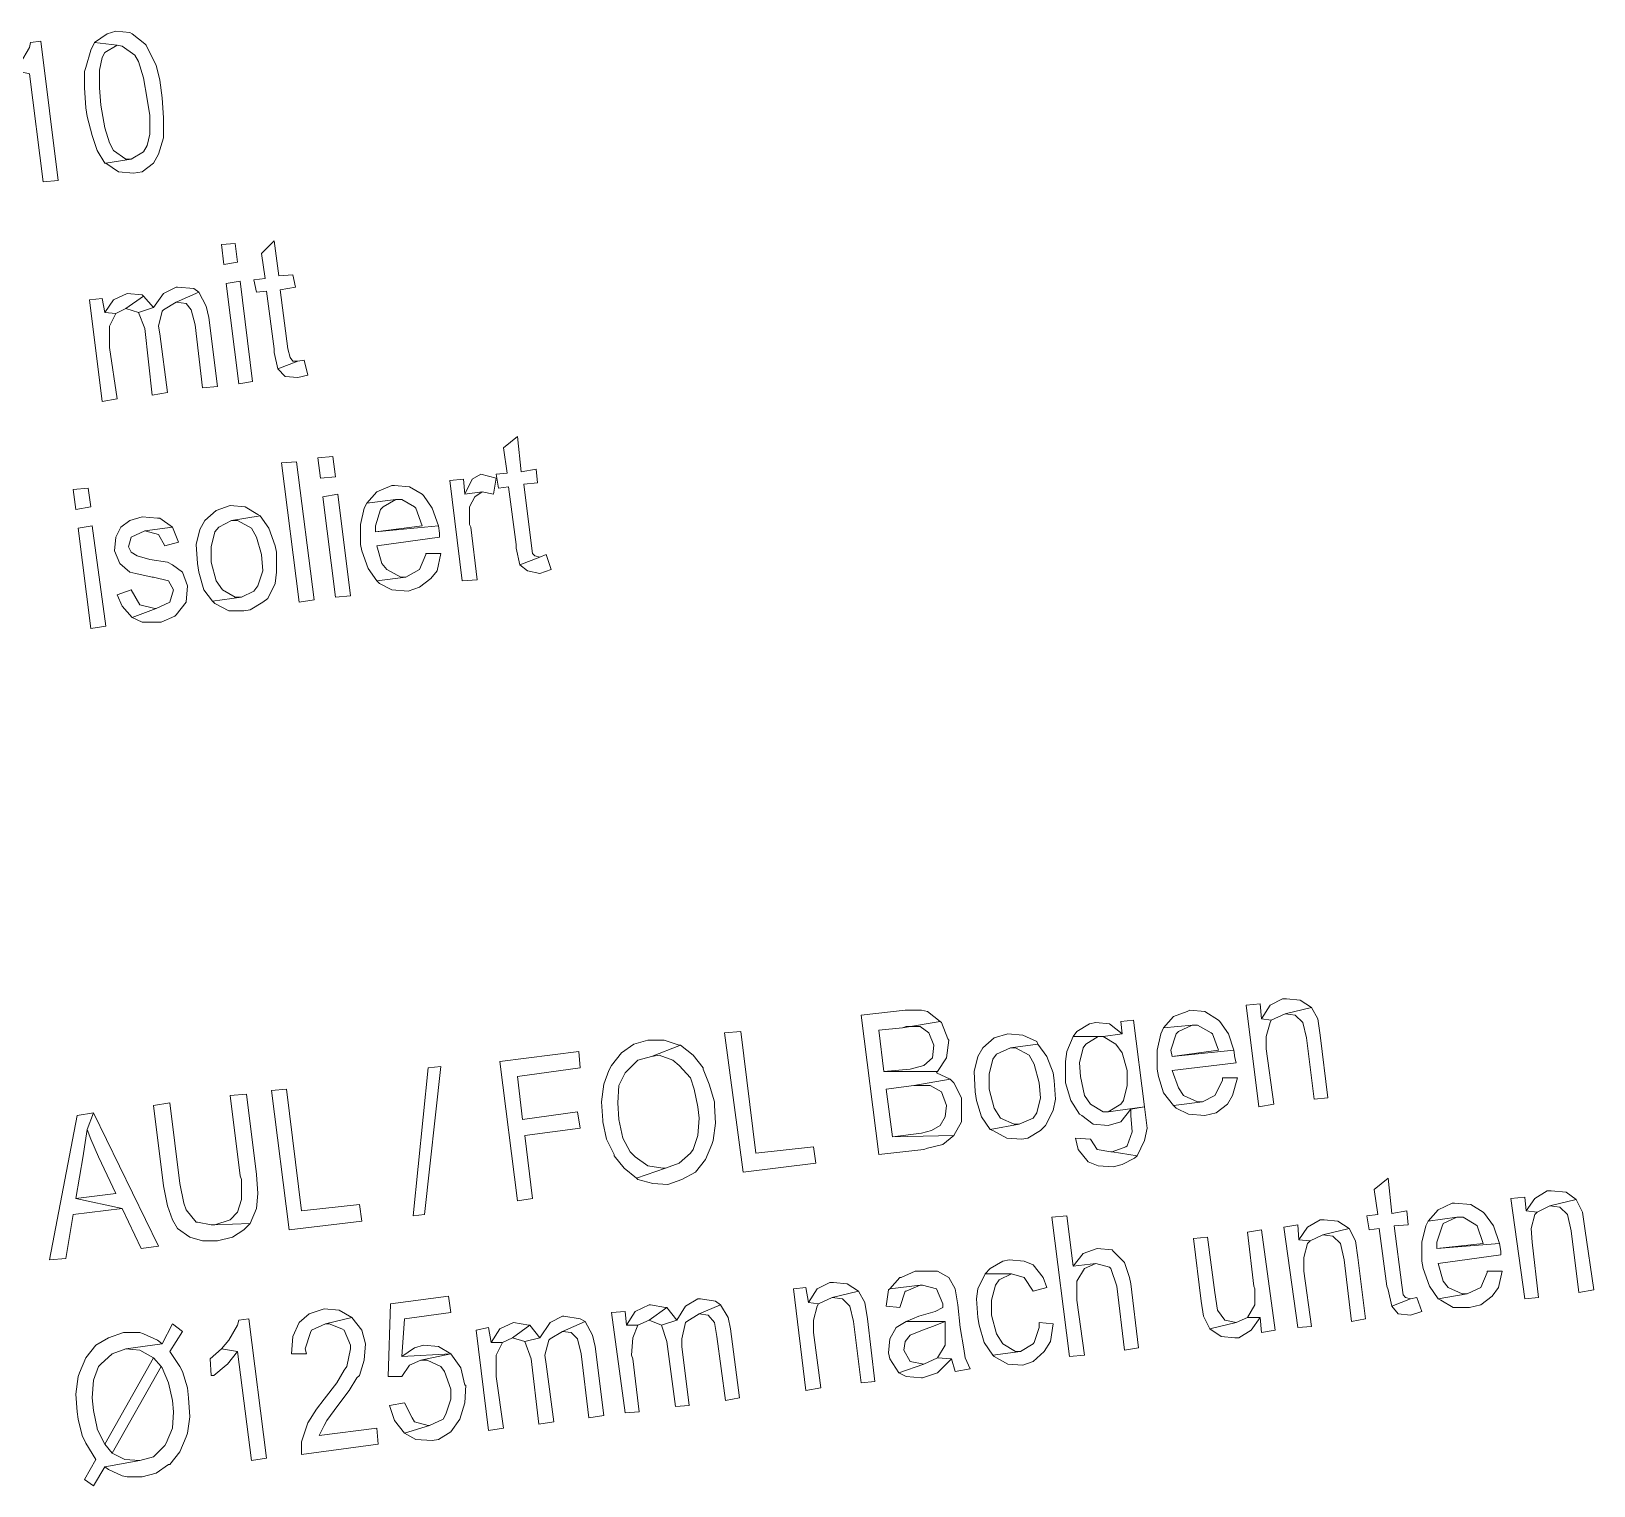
# Model space of a CAD drawing. Header units: metres. Extents: x 2713732.4 to 2713757.2, y 1226081.6 to 1226111.3.
# Drawn here: x 2713752.007 to 2713753.36, y 1226108.137 to 1226109.396 of the extents above; entities that cross this region are included whole.
import ezdxf

# ---------------------------------------------------------------- set-up
doc = ezdxf.new("R2010")
doc.units = ezdxf.units.M
doc.layers.add('einlagen_boden_erstes_og', color=7, linetype='Continuous', true_color=0x000000)

msp = doc.modelspace()

# ---------------------------------------------------------------- linework, layer by layer
at = {"layer": 'einlagen_boden_erstes_og', "color": 7, "lineweight": 0}
for points in [[(2713752.0805, 1226109.3963), (2713752.0729, 1226109.3941), (2713752.0621, 1226109.3865), (2713752.0816, 1226109.3843), (2713752.086, 1226109.3833), (2713752.0968, 1226109.3757), (2713752.1001, 1226109.3702), (2713752.1044, 1226109.3561), (2713752.1077, 1226109.3376), (2713752.1099, 1226109.3235), (2713752.1099, 1226109.3072), (2713752.1077, 1226109.2975), (2713752.1044, 1226109.292), (2713752.0936, 1226109.2855), (2713752.0718, 1226109.2822), (2713752.0827, 1226109.2746), (2713752.0957, 1226109.2736), (2713752.1033, 1226109.2746), (2713752.1131, 1226109.2822), (2713752.1175, 1226109.2898), (2713752.1218, 1226109.304), (2713752.1218, 1226109.3072), (2713752.1218, 1226109.3213), (2713752.1207, 1226109.3387), (2713752.1185, 1226109.3539), (2713752.1153, 1226109.367), (2713752.1131, 1226109.3713), (2713752.1066, 1226109.3843), (2713752.1055, 1226109.3854), (2713752.0946, 1226109.3941), (2713752.0925, 1226109.3952)], [(2713752.0154, 1226109.3876), (2713752.0067, 1226109.3865), (2713752.0056, 1226109.3822), (2713751.998, 1226109.3691), (2713751.9925, 1226109.3626), (2713752.0056, 1226109.3594), (2713752.0175, 1226109.2659), (2713752.0306, 1226109.267)], [(2713752.0621, 1226109.3865), (2713752.0588, 1226109.38), (2713752.0545, 1226109.3648), (2713752.0534, 1226109.3615), (2713752.0534, 1226109.3474), (2713752.0545, 1226109.33), (2713752.0555, 1226109.3224), (2713752.0599, 1226109.3061), (2713752.0642, 1226109.2931), (2713752.0708, 1226109.2822), (2713752.0718, 1226109.2822), (2713752.0936, 1226109.2855), (2713752.0892, 1226109.2855), (2713752.0784, 1226109.2931), (2713752.0751, 1226109.2996), (2713752.0708, 1226109.3127), (2713752.0675, 1226109.3322), (2713752.0664, 1226109.3474), (2713752.0664, 1226109.3626), (2713752.0686, 1226109.3735), (2713752.0708, 1226109.3778), (2713752.0816, 1226109.3843)], [(2713752.2174, 1226109.2149), (2713752.2065, 1226109.204), (2713752.2098, 1226109.1823), (2713752.2, 1226109.1812), (2713752.2022, 1226109.1704), (2713752.2109, 1226109.1714), (2713752.2174, 1226109.1215), (2713752.2174, 1226109.1182), (2713752.2207, 1226109.1041), (2713752.238, 1226109.1106), (2713752.2337, 1226109.1106), (2713752.2315, 1226109.1139), (2713752.2293, 1226109.1215), (2713752.2228, 1226109.1725), (2713752.2359, 1226109.1747), (2713752.2337, 1226109.1856), (2713752.2217, 1226109.1845)], [(2713752.1837, 1226109.2127), (2713752.1718, 1226109.2116), (2713752.1739, 1226109.1943), (2713752.1859, 1226109.1964)], [(2713752.1338, 1226109.1747), (2713752.1327, 1226109.1747), (2713752.1218, 1226109.1693), (2713752.1131, 1226109.1573), (2713752.1001, 1226109.153), (2713752.1001, 1226109.153), (2713752.1055, 1226109.1389), (2713752.112, 1226109.0813), (2713752.1251, 1226109.0835), (2713752.1185, 1226109.1345), (2713752.1175, 1226109.141), (2713752.1207, 1226109.1541), (2713752.1218, 1226109.1552), (2713752.1327, 1226109.1617), (2713752.1522, 1226109.1704), (2713752.1479, 1226109.1736)], [(2713752.1881, 1226109.1801), (2713752.1761, 1226109.178), (2713752.187, 1226109.0911), (2713752.1989, 1226109.0932)], [(2713752.0686, 1226109.1649), (2713752.0577, 1226109.1638), (2713752.0686, 1226109.0759), (2713752.0816, 1226109.078), (2713752.0751, 1226109.1226), (2713752.0751, 1226109.1269), (2713752.0751, 1226109.141), (2713752.0805, 1226109.1519), (2713752.0708, 1226109.153)], [(2713752.0903, 1226109.1693), (2713752.0903, 1226109.1693), (2713752.0784, 1226109.1638), (2713752.0708, 1226109.153), (2713752.0805, 1226109.1519), (2713752.0892, 1226109.1562), (2713752.1044, 1226109.1671), (2713752.1033, 1226109.1682)], [(2713752.1044, 1226109.1671), (2713752.0892, 1226109.1562), (2713752.1001, 1226109.153), (2713752.1131, 1226109.1573)], [(2713752.1522, 1226109.1704), (2713752.1327, 1226109.1617), (2713752.1414, 1226109.1606), (2713752.1457, 1226109.1552), (2713752.149, 1226109.1421), (2713752.1555, 1226109.0878), (2713752.1685, 1226109.0889), (2713752.1609, 1226109.1486), (2713752.1587, 1226109.1584)], [(2713752.2435, 1226109.1117), (2713752.238, 1226109.1106), (2713752.2207, 1226109.1041), (2713752.2272, 1226109.0976), (2713752.238, 1226109.0965), (2713752.2467, 1226109.0987)], [(2713752.4281, 1226109.0454), (2713752.4162, 1226109.0357), (2713752.4194, 1226109.0139), (2713752.4097, 1226109.0129), (2713752.4118, 1226109.0009), (2713752.4205, 1226109.002), (2713752.427, 1226108.952), (2713752.427, 1226108.9488), (2713752.4303, 1226108.9346), (2713752.4477, 1226108.9412), (2713752.4433, 1226108.9423), (2713752.4412, 1226108.9444), (2713752.4401, 1226108.9531), (2713752.4336, 1226109.0042), (2713752.4455, 1226109.0053), (2713752.4444, 1226109.0172), (2713752.4314, 1226109.015)], [(2713752.2391, 1226108.9021), (2713752.2239, 1226109.0226), (2713752.2369, 1226109.0237), (2713752.2522, 1226108.9042), (2713752.2391, 1226108.9021)], [(2713752.2684, 1226109.0281), (2713752.2554, 1226109.027), (2713752.2576, 1226109.0096), (2713752.2706, 1226109.0107)], [(2713752.3966, 1226109.0129), (2713752.389, 1226109.0085), (2713752.389, 1226109.0085), (2713752.3825, 1226108.9955), (2713752.3977, 1226108.9976), (2713752.4075, 1226108.9955), (2713752.4097, 1226109.0096), (2713752.4097, 1226109.0096)], [(2713752.0566, 1226109.0009), (2713752.0436, 1226108.9998), (2713752.0458, 1226108.9824), (2713752.0588, 1226108.9846)], [(2713752.3217, 1226109.0031), (2713752.3195, 1226109.0031), (2713752.3065, 1226108.9976), (2713752.2978, 1226108.9879), (2713752.3228, 1226108.9911), (2713752.3282, 1226108.9911), (2713752.3391, 1226108.9846), (2713752.3401, 1226108.9835), (2713752.3456, 1226108.9683), (2713752.3054, 1226108.9629), (2713752.3597, 1226108.9683), (2713752.3543, 1226108.9835), (2713752.3467, 1226108.9944), (2713752.3456, 1226108.9955), (2713752.3347, 1226109.002)], [(2713752.3814, 1226109.0085), (2713752.3695, 1226109.0074), (2713752.3803, 1226108.9205), (2713752.3934, 1226108.9216), (2713752.3879, 1226108.9672), (2713752.3868, 1226108.9694), (2713752.3868, 1226108.9846), (2713752.3912, 1226108.9933), (2713752.3977, 1226108.9976), (2713752.3825, 1226108.9955)], [(2713752.1794, 1226108.9857), (2713752.1674, 1226108.9814), (2713752.1576, 1226108.9727), (2713752.1533, 1226108.9651), (2713752.15, 1226108.952), (2713752.1511, 1226108.9357), (2713752.1522, 1226108.9281), (2713752.1566, 1226108.9129), (2713752.1642, 1226108.9031), (2713752.1892, 1226108.9064), (2713752.1837, 1226108.9064), (2713752.1729, 1226108.9129), (2713752.1674, 1226108.9205), (2713752.1631, 1226108.9368), (2713752.1631, 1226108.9499), (2713752.1663, 1226108.9629), (2713752.1696, 1226108.9672), (2713752.1805, 1226108.9727), (2713752.2054, 1226108.977), (2713752.2033, 1226108.9781), (2713752.1924, 1226108.9846)], [(2713752.2728, 1226108.9955), (2713752.2598, 1226108.9933), (2713752.2706, 1226108.9064), (2713752.2837, 1226108.9075)], [(2713752.2978, 1226108.9879), (2713752.2956, 1226108.9835), (2713752.2923, 1226108.9694), (2713752.2923, 1226108.952), (2713752.2934, 1226108.9466), (2713752.2989, 1226108.9314), (2713752.3065, 1226108.9205), (2713752.3314, 1226108.9238), (2713752.3271, 1226108.9238), (2713752.3152, 1226108.9303), (2713752.3108, 1226108.9357), (2713752.3065, 1226108.9509), (2713752.3608, 1226108.9585), (2713752.3608, 1226108.9618), (2713752.3597, 1226108.9683), (2713752.3054, 1226108.9629), (2713752.3054, 1226108.9683), (2713752.3097, 1226108.9824), (2713752.3119, 1226108.9846), (2713752.3228, 1226108.9911)], [(2713752.1033, 1226108.9759), (2713752.0925, 1226108.9727), (2713752.0849, 1226108.9672), (2713752.0805, 1226108.9585), (2713752.0794, 1226108.9466), (2713752.0838, 1226108.9357), (2713752.0925, 1226108.9281), (2713752.0979, 1226108.927), (2713752.112, 1226108.9238), (2713752.1131, 1226108.9238), (2713752.1261, 1226108.9205), (2713752.1305, 1226108.9129), (2713752.1272, 1226108.9021), (2713752.1272, 1226108.9021), (2713752.1153, 1226108.8966), (2713752.0946, 1226108.889), (2713752.1033, 1226108.8847), (2713752.1164, 1226108.8847), (2713752.1196, 1226108.8847), (2713752.1316, 1226108.8901), (2713752.1327, 1226108.8912), (2713752.1414, 1226108.9021), (2713752.1424, 1226108.9162), (2713752.1381, 1226108.9281), (2713752.1294, 1226108.9346), (2713752.1251, 1226108.9368), (2713752.1099, 1226108.939), (2713752.099, 1226108.9423), (2713752.0936, 1226108.9455), (2713752.0914, 1226108.9499), (2713752.0936, 1226108.9585), (2713752.0936, 1226108.9585), (2713752.1055, 1226108.964), (2713752.1294, 1226108.9672), (2713752.1185, 1226108.9748), (2713752.1164, 1226108.9748)], [(2713752.2054, 1226108.977), (2713752.1805, 1226108.9727), (2713752.1859, 1226108.9727), (2713752.1978, 1226108.9661), (2713752.2022, 1226108.9585), (2713752.2065, 1226108.9433), (2713752.2076, 1226108.9292), (2713752.2033, 1226108.9162), (2713752.2, 1226108.9118), (2713752.1892, 1226108.9064), (2713752.1642, 1226108.9031), (2713752.1663, 1226108.901), (2713752.1783, 1226108.8945), (2713752.1913, 1226108.8945), (2713752.1968, 1226108.8955), (2713752.2076, 1226108.9021), (2713752.212, 1226108.9053), (2713752.2185, 1226108.9184), (2713752.2196, 1226108.9281), (2713752.2196, 1226108.9455), (2713752.2185, 1226108.9509), (2713752.213, 1226108.9661)], [(2713752.0599, 1226108.9683), (2713752.0479, 1226108.9661), (2713752.0588, 1226108.8793), (2713752.0718, 1226108.8814)], [(2713752.1294, 1226108.9672), (2713752.1055, 1226108.964), (2713752.1175, 1226108.9607), (2713752.1229, 1226108.9509), (2713752.1348, 1226108.9542)], [(2713752.3488, 1226108.9444), (2713752.3488, 1226108.9433), (2713752.3434, 1226108.9303), (2713752.3314, 1226108.9238), (2713752.3065, 1226108.9205), (2713752.3086, 1226108.9184), (2713752.3195, 1226108.9129), (2713752.3336, 1226108.9118), (2713752.3434, 1226108.9151), (2713752.3532, 1226108.9227), (2713752.3586, 1226108.9292), (2713752.3619, 1226108.9444)], [(2713752.4531, 1226108.9433), (2713752.4477, 1226108.9412), (2713752.4303, 1226108.9346), (2713752.4368, 1226108.9292), (2713752.4477, 1226108.927), (2713752.4574, 1226108.9303)], [(2713752.0936, 1226108.9129), (2713752.0816, 1226108.9086), (2713752.086, 1226108.8988), (2713752.0946, 1226108.889), (2713752.1153, 1226108.8966), (2713752.1142, 1226108.8966), (2713752.1012, 1226108.8999), (2713752.1012, 1226108.8999)], [(2713753.0712, 1226108.5545), (2713753.0592, 1226108.5534), (2713753.0701, 1226108.4654), (2713753.0831, 1226108.4676), (2713753.0766, 1226108.5154), (2713753.0766, 1226108.5262), (2713753.0799, 1226108.5382), (2713753.0809, 1226108.5403), (2713753.0723, 1226108.5414)], [(2713753.094, 1226108.5588), (2713753.0907, 1226108.5588), (2713753.0799, 1226108.5534), (2713753.0723, 1226108.5414), (2713753.0809, 1226108.5403), (2713753.0929, 1226108.5458), (2713753.1157, 1226108.5512), (2713753.1059, 1226108.5577)], [(2713753.1157, 1226108.5512), (2713753.0929, 1226108.5458), (2713753.1016, 1226108.5447), (2713753.1081, 1226108.5382), (2713753.1114, 1226108.5251), (2713753.1179, 1226108.4719), (2713753.1298, 1226108.473), (2713753.1233, 1226108.5273), (2713753.1211, 1226108.5414)], [(2713752.7638, 1226108.549), (2713752.7257, 1226108.5447), (2713752.741, 1226108.4241), (2713752.7801, 1226108.4285), (2713752.7833, 1226108.4295), (2713752.7964, 1226108.4328), (2713752.8061, 1226108.4404), (2713752.7529, 1226108.4393), (2713752.7475, 1226108.4806), (2713752.7714, 1226108.4839), (2713752.8029, 1226108.4893), (2713752.7909, 1226108.4947), (2713752.792, 1226108.4958), (2713752.7453, 1226108.4958), (2713752.741, 1226108.5317), (2713752.7616, 1226108.5338), (2713752.7942, 1226108.5393), (2713752.7833, 1226108.5479), (2713752.7779, 1226108.549)], [(2713752.7942, 1226108.5393), (2713752.7616, 1226108.5338), (2713752.7649, 1226108.5349), (2713752.7768, 1226108.5349), (2713752.7844, 1226108.5295), (2713752.7888, 1226108.5186), (2713752.7877, 1226108.5078), (2713752.7801, 1226108.5012), (2713752.7681, 1226108.498), (2713752.7453, 1226108.4958), (2713752.792, 1226108.4958), (2713752.7996, 1226108.5078), (2713752.7996, 1226108.5078), (2713752.8018, 1226108.523), (2713752.8007, 1226108.5241), (2713752.7953, 1226108.5382)], [(2713752.9289, 1226108.5382), (2713752.9234, 1226108.5371), (2713752.9126, 1226108.5306), (2713752.9093, 1226108.5262), (2713752.931, 1226108.5262), (2713752.9354, 1226108.5262), (2713752.9517, 1226108.5284), (2713752.9408, 1226108.5371)], [(2713752.9615, 1226108.5403), (2713752.9506, 1226108.5393), (2713752.9517, 1226108.5284), (2713752.9354, 1226108.5262), (2713752.9463, 1226108.5197), (2713752.9517, 1226108.5121), (2713752.956, 1226108.4969), (2713752.956, 1226108.4839), (2713752.9528, 1226108.4708), (2713752.9506, 1226108.4676), (2713752.9397, 1226108.4611), (2713752.9712, 1226108.4654)], [(2713753.0103, 1226108.549), (2713753.0082, 1226108.5479), (2713752.9962, 1226108.5436), (2713752.9875, 1226108.5338), (2713753.0125, 1226108.536), (2713753.0169, 1226108.536), (2713753.0288, 1226108.5295), (2713753.0299, 1226108.5284), (2713753.0353, 1226108.5143), (2713752.9951, 1226108.5088), (2713753.0484, 1226108.5143), (2713753.044, 1226108.5284), (2713753.0364, 1226108.5393), (2713753.0353, 1226108.5403), (2713753.0234, 1226108.5479)], [(2713752.5422, 1226108.523), (2713752.5411, 1226108.523), (2713752.5291, 1226108.5197), (2713752.5183, 1226108.5121), (2713752.5096, 1226108.5012), (2713752.5074, 1226108.4969), (2713752.5031, 1226108.4849), (2713752.5009, 1226108.4697), (2713752.502, 1226108.4534), (2713752.502, 1226108.4524), (2713752.5052, 1226108.4372), (2713752.5118, 1226108.4241), (2713752.5118, 1226108.423), (2713752.5205, 1226108.4122), (2713752.5313, 1226108.4035), (2713752.5563, 1226108.4122), (2713752.5541, 1226108.4122), (2713752.5411, 1226108.4143), (2713752.5302, 1226108.4219), (2713752.5259, 1226108.4263), (2713752.5194, 1226108.4382), (2713752.5161, 1226108.4545), (2713752.515, 1226108.4687), (2713752.5161, 1226108.4839), (2713752.5215, 1226108.4947), (2713752.5226, 1226108.4958), (2713752.5324, 1226108.5056), (2713752.5443, 1226108.5088), (2713752.5693, 1226108.5186), (2713752.5682, 1226108.5186), (2713752.5552, 1226108.523)], [(2713752.6215, 1226108.5306), (2713752.6074, 1226108.5295), (2713752.6236, 1226108.4089), (2713752.6866, 1226108.4165), (2713752.6845, 1226108.4306), (2713752.6345, 1226108.4252)], [(2713752.8528, 1226108.5284), (2713752.8409, 1226108.5251), (2713752.8311, 1226108.5164), (2713752.8268, 1226108.5088), (2713752.8235, 1226108.4958), (2713752.8246, 1226108.4784), (2713752.8257, 1226108.4708), (2713752.83, 1226108.4567), (2713752.8376, 1226108.4458), (2713752.8626, 1226108.4502), (2713752.8583, 1226108.4502), (2713752.8463, 1226108.4556), (2713752.8409, 1226108.4643), (2713752.8365, 1226108.4806), (2713752.8365, 1226108.4936), (2713752.8398, 1226108.5067), (2713752.8431, 1226108.511), (2713752.855, 1226108.5164), (2713752.8789, 1226108.5197), (2713752.8778, 1226108.5219), (2713752.8659, 1226108.5273)], [(2713752.9093, 1226108.5262), (2713752.9039, 1226108.5132), (2713752.9028, 1226108.5045), (2713752.9028, 1226108.4893), (2713752.9028, 1226108.486), (2713752.9072, 1226108.4708), (2713752.9148, 1226108.4589), (2713752.9169, 1226108.4578), (2713752.9267, 1226108.4502), (2713752.9397, 1226108.4491), (2713752.9506, 1226108.4524), (2713752.9593, 1226108.4632), (2713752.9712, 1226108.4654), (2713752.9397, 1226108.4611), (2713752.9354, 1226108.4611), (2713752.9245, 1226108.4676), (2713752.9191, 1226108.4752), (2713752.9158, 1226108.4915), (2713752.9148, 1226108.5034), (2713752.918, 1226108.5164), (2713752.9202, 1226108.5197), (2713752.931, 1226108.5262)], [(2713752.9875, 1226108.5338), (2713752.9854, 1226108.5284), (2713752.9821, 1226108.5143), (2713752.9821, 1226108.498), (2713752.9832, 1226108.4915), (2713752.9875, 1226108.4773), (2713752.9962, 1226108.4665), (2713753.0212, 1226108.4697), (2713753.0169, 1226108.4697), (2713753.0049, 1226108.4752), (2713753.0006, 1226108.4817), (2713752.9951, 1226108.4969), (2713753.0505, 1226108.5034), (2713753.0494, 1226108.5078), (2713753.0484, 1226108.5143), (2713752.9951, 1226108.5088), (2713752.994, 1226108.5143), (2713752.9984, 1226108.5284), (2713753.0006, 1226108.5306), (2713753.0125, 1226108.536)], [(2713752.4813, 1226108.5132), (2713752.4129, 1226108.5045), (2713752.4281, 1226108.3839), (2713752.4412, 1226108.3861), (2713752.4346, 1226108.4404), (2713752.4824, 1226108.4469), (2713752.4803, 1226108.4611), (2713752.4325, 1226108.4545), (2713752.4281, 1226108.4915), (2713752.4824, 1226108.4991)], [(2713752.5693, 1226108.5186), (2713752.5443, 1226108.5088), (2713752.5509, 1226108.5099), (2713752.5628, 1226108.5056), (2713752.5682, 1226108.5012), (2713752.578, 1226108.4904), (2713752.5813, 1226108.4806), (2713752.5845, 1226108.4654), (2713752.5856, 1226108.4556), (2713752.5845, 1226108.4404), (2713752.5802, 1226108.4285), (2713752.578, 1226108.4252), (2713752.5682, 1226108.4165), (2713752.5563, 1226108.4122), (2713752.5313, 1226108.4035), (2713752.5324, 1226108.4024), (2713752.5454, 1226108.3991), (2713752.5585, 1226108.398), (2713752.5585, 1226108.398), (2713752.5704, 1226108.4024), (2713752.5824, 1226108.4089), (2713752.5824, 1226108.4089), (2713752.5911, 1226108.4198), (2713752.5965, 1226108.4328), (2713752.5976, 1226108.4361), (2713752.5997, 1226108.4513), (2713752.5987, 1226108.4665), (2713752.5987, 1226108.4697), (2713752.5943, 1226108.4849), (2713752.5889, 1226108.498), (2713752.5889, 1226108.4991), (2713752.5802, 1226108.5099)], [(2713752.8789, 1226108.5197), (2713752.855, 1226108.5164), (2713752.8594, 1226108.5164), (2713752.8713, 1226108.5099), (2713752.8757, 1226108.5023), (2713752.88, 1226108.486), (2713752.8811, 1226108.473), (2713752.8778, 1226108.46), (2713752.8746, 1226108.4556), (2713752.8626, 1226108.4502), (2713752.8376, 1226108.4458), (2713752.8398, 1226108.4448), (2713752.8518, 1226108.4382), (2713752.8648, 1226108.4372), (2713752.8702, 1226108.4382), (2713752.8811, 1226108.4448), (2713752.8854, 1226108.4491), (2713752.8919, 1226108.4621), (2713752.8941, 1226108.4719), (2713752.893, 1226108.4882), (2713752.8919, 1226108.4947), (2713752.8865, 1226108.5088)], [(2713752.338, 1226108.3709), (2713752.351, 1226108.4991), (2713752.3619, 1226108.5002), (2713752.3477, 1226108.372), (2713752.338, 1226108.3709)], [(2713752.8029, 1226108.4893), (2713752.7714, 1226108.4839), (2713752.7735, 1226108.4839), (2713752.7855, 1226108.4839), (2713752.7953, 1226108.4784), (2713752.7996, 1226108.4665), (2713752.7985, 1226108.4567), (2713752.7942, 1226108.4491), (2713752.7866, 1226108.4448), (2713752.7779, 1226108.4426), (2713752.7529, 1226108.4393), (2713752.8061, 1226108.4404), (2713752.8126, 1226108.4524), (2713752.8126, 1226108.4534), (2713752.8126, 1226108.4687), (2713752.8126, 1226108.473), (2713752.8061, 1226108.486)], [(2713753.0386, 1226108.4904), (2713753.0386, 1226108.4882), (2713753.0321, 1226108.4752), (2713753.0212, 1226108.4697), (2713752.9962, 1226108.4665), (2713752.9984, 1226108.4643), (2713753.0093, 1226108.4589), (2713753.0234, 1226108.4578), (2713753.0332, 1226108.46), (2713753.0429, 1226108.4676), (2713753.0473, 1226108.4752), (2713753.0516, 1226108.4904)], [(2713752.1935, 1226108.4763), (2713752.1794, 1226108.4752), (2713752.1881, 1226108.4057), (2713752.1892, 1226108.4024), (2713752.1892, 1226108.385), (2713752.1859, 1226108.3742), (2713752.1794, 1226108.3676), (2713752.1663, 1226108.3633), (2713752.1968, 1226108.3644), (2713752.2022, 1226108.3774), (2713752.2033, 1226108.3904), (2713752.2022, 1226108.4067)], [(2713752.2283, 1226108.4806), (2713752.2152, 1226108.4795), (2713752.2304, 1226108.3589), (2713752.2934, 1226108.3665), (2713752.2913, 1226108.3807), (2713752.2413, 1226108.3752)], [(2713752.061, 1226108.46), (2713752.0469, 1226108.4578), (2713752.023, 1226108.3329), (2713752.0371, 1226108.334), (2713752.0436, 1226108.372), (2713752.086, 1226108.3774), (2713752.0458, 1226108.3861), (2713752.0523, 1226108.423), (2713752.0534, 1226108.4306), (2713752.0555, 1226108.4458)], [(2713752.061, 1226108.46), (2713752.0555, 1226108.4458), (2713752.0588, 1226108.4372), (2713752.0653, 1226108.4219), (2713752.0805, 1226108.3904), (2713752.0458, 1226108.3861), (2713752.086, 1226108.3774), (2713752.1023, 1226108.3427), (2713752.1175, 1226108.3448)], [(2713752.1272, 1226108.4687), (2713752.1131, 1226108.4665), (2713752.1218, 1226108.397), (2713752.1218, 1226108.397), (2713752.1251, 1226108.3796), (2713752.1294, 1226108.3676), (2713752.1338, 1226108.36), (2713752.1446, 1226108.3524), (2713752.1555, 1226108.3492), (2713752.1685, 1226108.3492), (2713752.1815, 1226108.3524), (2713752.1913, 1226108.3589), (2713752.1968, 1226108.3644), (2713752.1663, 1226108.3633), (2713752.1631, 1226108.3633), (2713752.1511, 1226108.3655), (2713752.15, 1226108.3655), (2713752.1414, 1226108.3763), (2713752.1392, 1226108.3818), (2713752.1359, 1226108.3991)], [(2713752.9712, 1226108.4654), (2713752.9593, 1226108.4632), (2713752.9593, 1226108.4578), (2713752.9604, 1226108.4437), (2713752.956, 1226108.4317), (2713752.9549, 1226108.4306), (2713752.943, 1226108.4263), (2713752.9647, 1226108.423), (2713752.9712, 1226108.4361), (2713752.9734, 1226108.4469)], [(2713752.9115, 1226108.4382), (2713752.9137, 1226108.4285), (2713752.9224, 1226108.4176), (2713752.931, 1226108.4143), (2713752.9441, 1226108.4133), (2713752.9517, 1226108.4154), (2713752.9625, 1226108.4209), (2713752.9647, 1226108.423), (2713752.943, 1226108.4263), (2713752.9419, 1226108.4263), (2713752.93, 1226108.4285), (2713752.9245, 1226108.4372)], [(2713753.182, 1226108.4035), (2713753.17, 1226108.3937), (2713753.1733, 1226108.372), (2713753.1635, 1226108.3709), (2713753.1657, 1226108.3589), (2713753.1744, 1226108.36), (2713753.1809, 1226108.3101), (2713753.182, 1226108.3068), (2713753.1852, 1226108.2927), (2713753.2015, 1226108.2992), (2713753.1972, 1226108.3003), (2713753.195, 1226108.3025), (2713753.1939, 1226108.3111), (2713753.1874, 1226108.3622), (2713753.1993, 1226108.3633), (2713753.1983, 1226108.3752), (2713753.1852, 1226108.3731)], [(2713753.3232, 1226108.3926), (2713753.3199, 1226108.3926), (2713753.3091, 1226108.3861), (2713753.3015, 1226108.3752), (2713753.3112, 1226108.3742), (2713753.3221, 1226108.3796), (2713753.3449, 1226108.385), (2713753.3362, 1226108.3915)], [(2713753.2395, 1226108.3818), (2713753.2374, 1226108.3818), (2713753.2254, 1226108.3763), (2713753.2167, 1226108.3665), (2713753.2417, 1226108.3698), (2713753.2471, 1226108.3698), (2713753.258, 1226108.3633), (2713753.2591, 1226108.3622), (2713753.2645, 1226108.347), (2713753.2243, 1226108.3427), (2713753.2786, 1226108.347), (2713753.2732, 1226108.3622), (2713753.2656, 1226108.3731), (2713753.2645, 1226108.3742), (2713753.2537, 1226108.3807)], [(2713753.3004, 1226108.3872), (2713753.2884, 1226108.3861), (2713753.3004, 1226108.2992), (2713753.3123, 1226108.3003), (2713753.3069, 1226108.3481), (2713753.3058, 1226108.36), (2713753.3091, 1226108.372), (2713753.3112, 1226108.3742), (2713753.3015, 1226108.3752)], [(2713753.3449, 1226108.385), (2713753.3221, 1226108.3796), (2713753.3308, 1226108.3785), (2713753.3373, 1226108.372), (2713753.3406, 1226108.3579), (2713753.3471, 1226108.3046), (2713753.3601, 1226108.3068), (2713753.3525, 1226108.36), (2713753.3503, 1226108.3742)], [(2713752.9039, 1226108.3709), (2713752.8909, 1226108.3698), (2713752.9061, 1226108.2492), (2713752.9191, 1226108.2503), (2713752.9126, 1226108.2981), (2713752.9126, 1226108.3003), (2713752.9126, 1226108.3144), (2713752.9191, 1226108.3253), (2713752.9289, 1226108.3296), (2713752.9093, 1226108.3274)], [(2713753.1038, 1226108.3633), (2713753.0918, 1226108.3611), (2713753.1038, 1226108.2742), (2713753.1157, 1226108.2753), (2713753.1092, 1226108.3231), (2713753.1092, 1226108.335), (2713753.1124, 1226108.347), (2713753.1146, 1226108.3492), (2713753.1048, 1226108.3503)], [(2713753.1266, 1226108.3676), (2713753.1233, 1226108.3676), (2713753.1124, 1226108.3611), (2713753.1048, 1226108.3503), (2713753.1146, 1226108.3492), (2713753.1255, 1226108.3546), (2713753.1483, 1226108.36), (2713753.1385, 1226108.3665)], [(2713753.2167, 1226108.3665), (2713753.2146, 1226108.3622), (2713753.2113, 1226108.3481), (2713753.2113, 1226108.3318), (2713753.2124, 1226108.3253), (2713753.2178, 1226108.3101), (2713753.2254, 1226108.2992), (2713753.2504, 1226108.3035), (2713753.2461, 1226108.3035), (2713753.2341, 1226108.309), (2713753.2298, 1226108.3144), (2713753.2254, 1226108.3296), (2713753.2797, 1226108.3372), (2713753.2797, 1226108.3405), (2713753.2786, 1226108.347), (2713753.2243, 1226108.3427), (2713753.2243, 1226108.3481), (2713753.2287, 1226108.3611), (2713753.2298, 1226108.3644), (2713753.2417, 1226108.3698)], [(2713753.0256, 1226108.3524), (2713753.0136, 1226108.3513), (2713753.0201, 1226108.297), (2713753.0223, 1226108.284), (2713753.0277, 1226108.2731), (2713753.0505, 1226108.2786), (2713753.0408, 1226108.2807), (2713753.0342, 1226108.2894), (2713753.0342, 1226108.2894), (2713753.0321, 1226108.3046)], [(2713753.0723, 1226108.3589), (2713753.0603, 1226108.3568), (2713753.0657, 1226108.3101), (2713753.0668, 1226108.3079), (2713753.0668, 1226108.2938), (2713753.0603, 1226108.2829), (2713753.0712, 1226108.2829), (2713753.0723, 1226108.2699), (2713753.0842, 1226108.272)], [(2713753.1483, 1226108.36), (2713753.1255, 1226108.3546), (2713753.1342, 1226108.3535), (2713753.1407, 1226108.347), (2713753.144, 1226108.3329), (2713753.1505, 1226108.2796), (2713753.1624, 1226108.2818), (2713753.1559, 1226108.335), (2713753.1537, 1226108.3492)], [(2713752.93, 1226108.3427), (2713752.918, 1226108.3383), (2713752.9093, 1226108.3274), (2713752.9289, 1226108.3296), (2713752.9408, 1226108.3264), (2713752.9419, 1226108.3253), (2713752.9473, 1226108.3101), (2713752.9539, 1226108.2547), (2713752.9658, 1226108.2568), (2713752.9593, 1226108.3122), (2713752.9582, 1226108.3177), (2713752.9539, 1226108.3307), (2713752.9441, 1226108.3405), (2713752.943, 1226108.3416)], [(2713752.7768, 1226108.3231), (2713752.7725, 1226108.3231), (2713752.7605, 1226108.3177), (2713752.7594, 1226108.3177), (2713752.7507, 1226108.3079), (2713752.7768, 1226108.3111), (2713752.779, 1226108.3111), (2713752.7909, 1226108.3079), (2713752.7964, 1226108.2949), (2713752.7964, 1226108.2916), (2713752.7898, 1226108.2883), (2713752.7757, 1226108.284), (2713752.7649, 1226108.2796), (2713752.7985, 1226108.2796), (2713752.7985, 1226108.2742), (2713752.7985, 1226108.259), (2713752.792, 1226108.2481), (2713752.792, 1226108.2481), (2713752.804, 1226108.2471), (2713752.8072, 1226108.2362), (2713752.8203, 1226108.2384), (2713752.8159, 1226108.2481), (2713752.8148, 1226108.2558), (2713752.8116, 1226108.2742), (2713752.8094, 1226108.2938), (2713752.8072, 1226108.3079), (2713752.8018, 1226108.3177), (2713752.792, 1226108.3231), (2713752.7898, 1226108.3231)], [(2713752.8333, 1226108.3209), (2713752.8268, 1226108.3079), (2713752.8257, 1226108.2992), (2713752.8268, 1226108.2829), (2713752.8279, 1226108.2764), (2713752.8322, 1226108.2612), (2713752.8398, 1226108.2503), (2713752.8637, 1226108.2536), (2713752.8594, 1226108.2536), (2713752.8485, 1226108.2601), (2713752.8431, 1226108.2688), (2713752.8387, 1226108.2851), (2713752.8387, 1226108.2981), (2713752.842, 1226108.3111), (2713752.8452, 1226108.3155), (2713752.8561, 1226108.3209)], [(2713752.8539, 1226108.3329), (2713752.8485, 1226108.3318), (2713752.8376, 1226108.3253), (2713752.8333, 1226108.3209), (2713752.8561, 1226108.3209), (2713752.867, 1226108.3177), (2713752.867, 1226108.3177), (2713752.8746, 1226108.3057), (2713752.8865, 1226108.309), (2713752.8833, 1226108.3177), (2713752.8746, 1226108.3285), (2713752.867, 1226108.3318)], [(2713753.2678, 1226108.3231), (2713753.2678, 1226108.322), (2713753.2623, 1226108.309), (2713753.2504, 1226108.3035), (2713753.2254, 1226108.2992), (2713753.2276, 1226108.2981), (2713753.2385, 1226108.2916), (2713753.2526, 1226108.2916), (2713753.2623, 1226108.2938), (2713753.2721, 1226108.3014), (2713753.2776, 1226108.309), (2713753.2808, 1226108.3231)], [(2713752.678, 1226108.309), (2713752.6671, 1226108.3079), (2713752.678, 1226108.2199), (2713752.691, 1226108.2221), (2713752.6845, 1226108.2699), (2713752.6845, 1226108.2807), (2713752.6877, 1226108.2927), (2713752.6888, 1226108.2949), (2713752.6801, 1226108.2959)], [(2713752.7019, 1226108.3133), (2713752.6986, 1226108.3133), (2713752.6877, 1226108.3079), (2713752.6801, 1226108.2959), (2713752.6888, 1226108.2949), (2713752.7008, 1226108.3003), (2713752.7236, 1226108.3057), (2713752.7138, 1226108.3122)], [(2713752.7507, 1226108.3079), (2713752.7496, 1226108.3068), (2713752.7475, 1226108.2927), (2713752.7594, 1226108.2916), (2713752.7594, 1226108.2916), (2713752.7638, 1226108.3057), (2713752.7649, 1226108.3057), (2713752.7768, 1226108.3111)], [(2713752.3684, 1226108.3014), (2713752.3184, 1226108.2949), (2713752.3162, 1226108.2319), (2713752.3282, 1226108.2319), (2713752.3347, 1226108.2416), (2713752.3445, 1226108.246), (2713752.3706, 1226108.2514), (2713752.3282, 1226108.2492), (2713752.3304, 1226108.2818), (2713752.3706, 1226108.2873)], [(2713752.5433, 1226108.2938), (2713752.5422, 1226108.2938), (2713752.5302, 1226108.2883), (2713752.5226, 1226108.2764), (2713752.5324, 1226108.2764), (2713752.5422, 1226108.2807), (2713752.5574, 1226108.2916), (2713752.5563, 1226108.2916)], [(2713752.5867, 1226108.2992), (2713752.5845, 1226108.2992), (2713752.5737, 1226108.2927), (2713752.5661, 1226108.2807), (2713752.553, 1226108.2764), (2713752.553, 1226108.2764), (2713752.5574, 1226108.2623), (2713752.565, 1226108.2058), (2713752.5769, 1226108.2069), (2713752.5704, 1226108.2579), (2713752.5704, 1226108.2644), (2713752.5737, 1226108.2786), (2713752.5748, 1226108.2796), (2713752.5856, 1226108.2862), (2713752.6041, 1226108.2938), (2713752.5997, 1226108.297)], [(2713752.6041, 1226108.2938), (2713752.5856, 1226108.2862), (2713752.5932, 1226108.2851), (2713752.5987, 1226108.2786), (2713752.6008, 1226108.2666), (2713752.6084, 1226108.2112), (2713752.6204, 1226108.2134), (2713752.6128, 1226108.2731), (2713752.6106, 1226108.2829)], [(2713752.7236, 1226108.3057), (2713752.7008, 1226108.3003), (2713752.7095, 1226108.2992), (2713752.716, 1226108.2927), (2713752.7192, 1226108.2796), (2713752.7257, 1226108.2264), (2713752.7377, 1226108.2275), (2713752.7312, 1226108.2818), (2713752.729, 1226108.2959)], [(2713753.207, 1226108.3003), (2713753.2015, 1226108.2992), (2713753.1852, 1226108.2927), (2713753.1907, 1226108.2862), (2713753.2015, 1226108.2851), (2713753.2113, 1226108.2883)], [(2713752.1957, 1226108.2818), (2713752.187, 1226108.2807), (2713752.1859, 1226108.2764), (2713752.1783, 1226108.2634), (2713752.1718, 1226108.2558), (2713752.1859, 1226108.2536), (2713752.1978, 1226108.1591), (2713752.2109, 1226108.1612)], [(2713752.2608, 1226108.2905), (2713752.2478, 1226108.2862), (2713752.2391, 1226108.2786), (2713752.2337, 1226108.2666), (2713752.2326, 1226108.2514), (2713752.2456, 1226108.2514), (2713752.2445, 1226108.2558), (2713752.2489, 1226108.2699), (2713752.25, 1226108.272), (2713752.2619, 1226108.2775), (2713752.2847, 1226108.2829), (2713752.2739, 1226108.2894)], [(2713752.2847, 1226108.2829), (2713752.2619, 1226108.2775), (2713752.2652, 1226108.2775), (2713752.276, 1226108.2731), (2713752.2782, 1226108.272), (2713752.2837, 1226108.259), (2713752.2837, 1226108.2558), (2713752.2804, 1226108.2405), (2713752.2782, 1226108.2373), (2713752.2717, 1226108.2264), (2713752.2608, 1226108.2123), (2713752.2543, 1226108.2036), (2713752.2467, 1226108.1917), (2713752.2456, 1226108.1884), (2713752.2413, 1226108.1754), (2713752.2413, 1226108.1645), (2713752.3075, 1226108.1732), (2713752.3065, 1226108.1873), (2713752.2565, 1226108.1808), (2713752.2608, 1226108.1895), (2713752.263, 1226108.1938), (2713752.2728, 1226108.2069), (2713752.2728, 1226108.2069), (2713752.2826, 1226108.2199), (2713752.2891, 1226108.2308), (2713752.2913, 1226108.2329), (2713752.2956, 1226108.246), (2713752.2967, 1226108.2601), (2713752.2934, 1226108.272)], [(2713752.4683, 1226108.284), (2713752.4672, 1226108.284), (2713752.4564, 1226108.2786), (2713752.4477, 1226108.2655), (2713752.4346, 1226108.2623), (2713752.4346, 1226108.2623), (2713752.4401, 1226108.2471), (2713752.4466, 1226108.1906), (2713752.4596, 1226108.1928), (2713752.4531, 1226108.2427), (2713752.452, 1226108.2503), (2713752.4553, 1226108.2634), (2713752.4564, 1226108.2644), (2713752.4672, 1226108.271), (2713752.4868, 1226108.2796), (2713752.4824, 1226108.2818)], [(2713752.4868, 1226108.2796), (2713752.4672, 1226108.271), (2713752.4748, 1226108.2699), (2713752.4803, 1226108.2644), (2713752.4835, 1226108.2514), (2713752.49, 1226108.196), (2713752.5031, 1226108.1982), (2713752.4955, 1226108.2579), (2713752.4933, 1226108.2677)], [(2713752.5215, 1226108.2883), (2713752.5096, 1226108.2873), (2713752.5215, 1226108.2004), (2713752.5335, 1226108.2014), (2713752.5281, 1226108.2471), (2713752.527, 1226108.2503), (2713752.5281, 1226108.2655), (2713752.5324, 1226108.2764), (2713752.5226, 1226108.2764)], [(2713752.5574, 1226108.2916), (2713752.5422, 1226108.2807), (2713752.553, 1226108.2764), (2713752.5661, 1226108.2807)], [(2713752.7649, 1226108.2796), (2713752.7562, 1226108.2742), (2713752.7507, 1226108.2644), (2713752.7496, 1226108.2525), (2713752.7507, 1226108.2471), (2713752.7583, 1226108.2351), (2713752.7801, 1226108.2427), (2713752.7681, 1226108.2449), (2713752.7627, 1226108.2547), (2713752.7638, 1226108.2623), (2713752.7681, 1226108.2677), (2713752.779, 1226108.272), (2713752.7877, 1226108.2753), (2713752.7985, 1226108.2796)], [(2713753.0603, 1226108.2829), (2713753.0505, 1226108.2786), (2713753.0277, 1226108.2731), (2713753.0375, 1226108.2666), (2713753.0494, 1226108.2655), (2713753.0527, 1226108.2655), (2713753.0636, 1226108.272), (2713753.0712, 1226108.2829)], [(2713752.087, 1226108.2699), (2713752.087, 1226108.2699), (2713752.074, 1226108.2655), (2713752.0631, 1226108.259), (2713752.0631, 1226108.259), (2713752.0545, 1226108.2481), (2713752.049, 1226108.2351), (2713752.0479, 1226108.2319), (2713752.0458, 1226108.2166), (2713752.0469, 1226108.2014), (2713752.0479, 1226108.1949), (2713752.0512, 1226108.1808), (2713752.0545, 1226108.1743), (2713752.0631, 1226108.1602), (2713752.0534, 1226108.1428), (2713752.061, 1226108.1374), (2713752.0708, 1226108.1536), (2713752.1012, 1226108.1591), (2713752.1012, 1226108.1591), (2713752.0881, 1226108.1602), (2713752.0773, 1226108.1656), (2713752.0708, 1226108.1732), (2713752.0642, 1226108.1862), (2713752.0642, 1226108.1873), (2713752.061, 1226108.2025), (2713752.0599, 1226108.2134), (2713752.061, 1226108.2286), (2713752.0653, 1226108.2405), (2713752.0675, 1226108.2427), (2713752.0773, 1226108.2514), (2713752.0892, 1226108.2558), (2713752.1207, 1226108.2601), (2713752.1164, 1226108.2634), (2713752.1044, 1226108.2688), (2713752.1012, 1226108.2699)], [(2713752.1294, 1226108.2775), (2713752.1207, 1226108.2601), (2713752.0892, 1226108.2558), (2713752.1012, 1226108.2547), (2713752.1012, 1226108.2547), (2713752.1131, 1226108.2481), (2713752.1196, 1226108.2405), (2713752.1207, 1226108.2395), (2713752.1261, 1226108.2264), (2713752.1294, 1226108.2112), (2713752.1305, 1226108.2014), (2713752.1294, 1226108.1873), (2713752.124, 1226108.1743), (2713752.1229, 1226108.1721), (2713752.1131, 1226108.1623), (2713752.1012, 1226108.1591), (2713752.0708, 1226108.1536), (2713752.074, 1226108.1515), (2713752.086, 1226108.146), (2713752.0903, 1226108.145), (2713752.1033, 1226108.145), (2713752.1153, 1226108.1482), (2713752.1261, 1226108.1558), (2713752.1272, 1226108.1558), (2713752.1359, 1226108.1667), (2713752.1414, 1226108.1797), (2713752.1424, 1226108.183), (2713752.1446, 1226108.1971), (2713752.1435, 1226108.2134), (2713752.1424, 1226108.2221), (2713752.1381, 1226108.2362), (2713752.1359, 1226108.2405), (2713752.1272, 1226108.2536), (2713752.1381, 1226108.271)], [(2713752.4031, 1226108.2742), (2713752.3923, 1226108.272), (2713752.4031, 1226108.1851), (2713752.4162, 1226108.1873), (2713752.4097, 1226108.2319), (2713752.4097, 1226108.2362), (2713752.4097, 1226108.2503), (2713752.4151, 1226108.2612), (2713752.4053, 1226108.2612)], [(2713752.4249, 1226108.2786), (2713752.4249, 1226108.2786), (2713752.4129, 1226108.2731), (2713752.4053, 1226108.2612), (2713752.4151, 1226108.2612), (2713752.4238, 1226108.2655), (2713752.439, 1226108.2764), (2713752.4379, 1226108.2764)], [(2713752.439, 1226108.2764), (2713752.4238, 1226108.2655), (2713752.4346, 1226108.2623), (2713752.4477, 1226108.2655)], [(2713752.88, 1226108.2786), (2713752.88, 1226108.2742), (2713752.8757, 1226108.2612), (2713752.8746, 1226108.2601), (2713752.8637, 1226108.2536), (2713752.8398, 1226108.2503), (2713752.8409, 1226108.2492), (2713752.8528, 1226108.2427), (2713752.8659, 1226108.2416), (2713752.8746, 1226108.2449), (2713752.8843, 1226108.2536), (2713752.8898, 1226108.2623), (2713752.8919, 1226108.2775)], [(2713752.1718, 1226108.2558), (2713752.162, 1226108.2471), (2713752.1631, 1226108.2329), (2713752.1653, 1226108.2329), (2713752.1761, 1226108.2416), (2713752.1772, 1226108.2427), (2713752.1859, 1226108.2536)], [(2713752.3467, 1226108.259), (2713752.3391, 1226108.2568), (2713752.3282, 1226108.2492), (2713752.3706, 1226108.2514), (2713752.3597, 1226108.2579)], [(2713752.1131, 1226108.2481), (2713752.0708, 1226108.1732), (2713752.0773, 1226108.1656), (2713752.1196, 1226108.2405)], [(2713752.3706, 1226108.2514), (2713752.3445, 1226108.246), (2713752.3499, 1226108.246), (2713752.3619, 1226108.2405), (2713752.3651, 1226108.2362), (2713752.3706, 1226108.221), (2713752.3706, 1226108.2123), (2713752.3662, 1226108.1993), (2713752.364, 1226108.1949), (2713752.3521, 1226108.1895), (2713752.3304, 1226108.183), (2713752.3401, 1226108.1775), (2713752.3543, 1226108.1765), (2713752.3597, 1226108.1775), (2713752.3706, 1226108.1841), (2713752.3782, 1226108.1949), (2713752.3825, 1226108.209), (2713752.3836, 1226108.2243), (2713752.3825, 1226108.2243), (2713752.3792, 1226108.2395)], [(2713752.792, 1226108.2481), (2713752.7801, 1226108.2427), (2713752.7583, 1226108.2351), (2713752.7649, 1226108.2319), (2713752.7779, 1226108.2308), (2713752.779, 1226108.2308), (2713752.792, 1226108.2351), (2713752.7942, 1226108.2373), (2713752.804, 1226108.2471)], [(2713752.3304, 1226108.209), (2713752.3173, 1226108.2069), (2713752.3217, 1226108.1938), (2713752.3304, 1226108.183), (2713752.3521, 1226108.1895), (2713752.351, 1226108.1895), (2713752.3391, 1226108.1928), (2713752.3369, 1226108.196)]]:
    msp.add_lwpolyline(points, close=True, dxfattribs=at)

doc.saveas('drawing.dxf')
